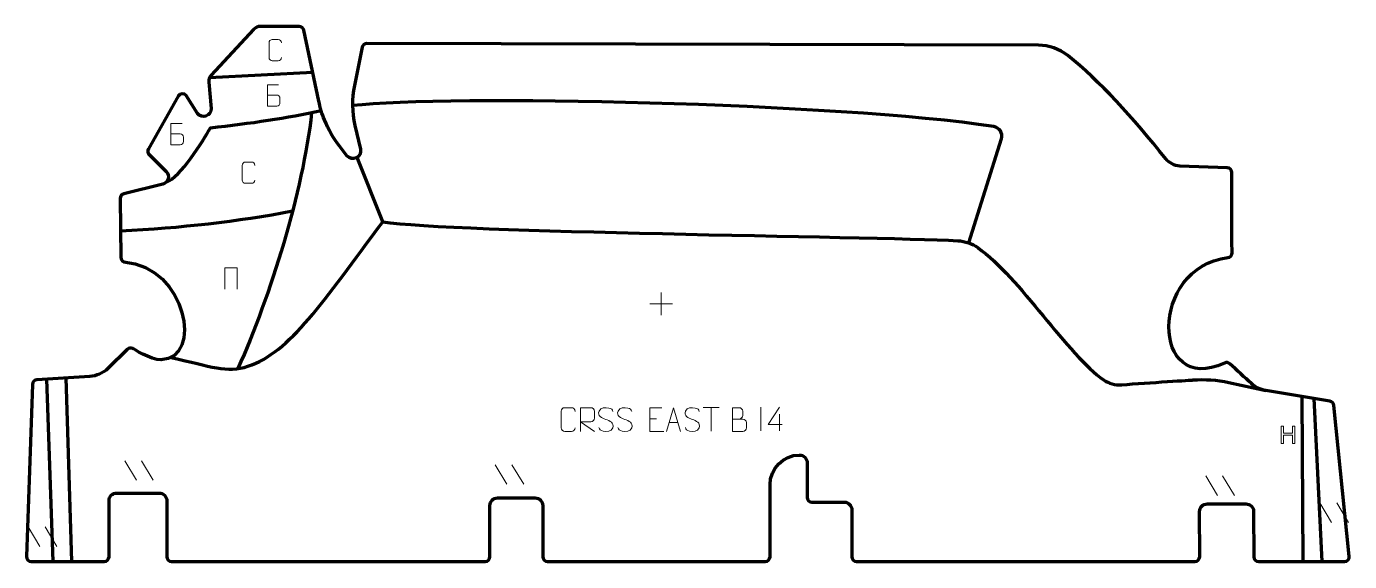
# Model space of a CAD drawing. Header units: millimetres. Extents: x -697 to 697, y -282 to 282.
import ezdxf

# ---------------------------------------------------------------- set-up
doc = ezdxf.new("R2010")
doc.units = ezdxf.units.MM
doc.header["$MEASUREMENT"] = 0
for name, color, linetype in [('layer 1', 7, 'Continuous'), ('layer 2', 7, 'Continuous'), ('layer 3', 7, 'Continuous')]:
    doc.layers.add(name, color=color, linetype=linetype)

msp = doc.modelspace()

# ---------------------------------------------------------------- linework, layer by layer
at = {"layer": 'layer 1', "color": 250, "lineweight": 9}
for points, knots in [([(-427.8673, 249.242), (-427.9925, 247.161), (-429.4947, 245.8358), (-431.4184, 245.8261), (-431.4184, 245.8261), (-433.507, 245.8264), (-435.5956, 245.8264), (-437.6839, 245.8261), (-437.6839, 245.8261), (-439.4081, 245.7317), (-441.1745, 247.4196), (-441.1645, 249.2264), (-441.1645, 249.2264), (-441.1641, 254.3946), (-441.1641, 259.5623), (-441.1645, 264.7297), (-441.1645, 264.7297), (-441.1607, 266.6448), (-439.5962, 268.1847), (-437.6683, 268.1726), (-437.6683, 268.1726), (-435.5853, 268.1726), (-433.5018, 268.1726), (-431.4184, 268.1726), (-431.4184, 268.1726), (-429.6749, 268.2044), (-427.8912, 266.8685), (-427.8673, 264.6851)], [0, 0, 0, 0, 0.125, 0.125, 0.125, 0.125, 0.25, 0.25, 0.25, 0.25, 0.375, 0.375, 0.375, 0.375, 0.5, 0.5, 0.5, 0.5, 0.625, 0.625, 0.625, 0.625, 0.75, 0.75, 0.75, 0.75, 1, 1, 1, 1]), ([(-442.8824, 209.7254), (-439.6234, 209.7258), (-436.3641, 209.7258), (-433.1044, 209.7254), (-433.1044, 209.7254), (-431.335, 209.7099), (-429.6121, 208.1549), (-429.6121, 206.3191), (-429.6121, 206.3191), (-429.6125, 205.3083), (-429.6125, 202.577), (-429.6121, 201.5659), (-429.6121, 201.5659), (-429.5963, 199.9018), (-430.9776, 198.098), (-433.0569, 198.1132), (-433.0569, 198.1132), (-436.3169, 198.1135), (-439.5766, 198.1135), (-442.836, 198.1132), (-442.836, 198.1132), (-442.836, 205.5636), (-442.836, 213.0137), (-442.836, 220.4635), (-442.836, 220.4635), (-440.7099, 220.4635), (-433.2382, 220.4635), (-431.1118, 220.4635)], [0, 0, 0, 0, 0.125, 0.125, 0.125, 0.125, 0.25, 0.25, 0.25, 0.25, 0.375, 0.375, 0.375, 0.375, 0.5, 0.5, 0.5, 0.5, 0.625, 0.625, 0.625, 0.625, 0.75, 0.75, 0.75, 0.75, 1, 1, 1, 1]), ([(-544.4824, 168.8031), (-541.2234, 168.8035), (-537.9641, 168.8035), (-534.7044, 168.8031), (-534.7044, 168.8031), (-532.935, 168.7876), (-531.2121, 167.2326), (-531.2121, 165.3968), (-531.2121, 165.3968), (-531.2125, 164.386), (-531.2125, 161.6547), (-531.2121, 160.6436), (-531.2121, 160.6436), (-531.1963, 158.9795), (-532.5776, 157.1757), (-534.6569, 157.1909), (-534.6569, 157.1909), (-537.9169, 157.1912), (-541.1766, 157.1912), (-544.436, 157.1909), (-544.436, 157.1909), (-544.436, 164.6413), (-544.436, 172.0914), (-544.436, 179.5412), (-544.436, 179.5412), (-542.3099, 179.5412), (-534.8382, 179.5412), (-532.7118, 179.5412)], [0, 0, 0, 0, 0.125, 0.125, 0.125, 0.125, 0.25, 0.25, 0.25, 0.25, 0.375, 0.375, 0.375, 0.375, 0.5, 0.5, 0.5, 0.5, 0.625, 0.625, 0.625, 0.625, 0.75, 0.75, 0.75, 0.75, 1, 1, 1, 1]), ([(-456.089, 120.1252), (-456.2142, 118.0442), (-457.7164, 116.719), (-459.6401, 116.7093), (-459.6401, 116.7093), (-461.7287, 116.7096), (-463.8173, 116.7096), (-465.9056, 116.7093), (-465.9056, 116.7093), (-467.6298, 116.6149), (-469.3962, 118.3028), (-469.3862, 120.1096), (-469.3862, 120.1096), (-469.3858, 125.2778), (-469.3858, 130.4455), (-469.3862, 135.6129), (-469.3862, 135.6129), (-469.3824, 137.528), (-467.8179, 139.0679), (-465.89, 139.0558), (-465.89, 139.0558), (-463.807, 139.0558), (-461.7235, 139.0558), (-459.6401, 139.0558), (-459.6401, 139.0558), (-457.8966, 139.0876), (-456.1129, 137.7517), (-456.089, 135.5683)], [0, 0, 0, 0, 0.125, 0.125, 0.125, 0.125, 0.25, 0.25, 0.25, 0.25, 0.375, 0.375, 0.375, 0.375, 0.5, 0.5, 0.5, 0.5, 0.625, 0.625, 0.625, 0.625, 0.75, 0.75, 0.75, 0.75, 1, 1, 1, 1]), ([(-487.6414, 5.2279), (-487.6414, 5.2279), (-487.6414, 27.5782), (-487.6414, 27.5782), (-487.6414, 27.5782), (-487.6414, 27.5782), (-474.5231, 27.5782), (-474.5231, 27.5782), (-474.5231, 27.5782), (-474.5231, 27.5782), (-474.5231, 5.2279), (-474.5231, 5.2279)], [0, 0, 0, 0, 0.25, 0.25, 0.25, 0.25, 0.5, 0.5, 0.5, 0.5, 1, 1, 1, 1]), ([(-118.7459, -140.9552), (-118.8857, -143.2786), (-120.5629, -144.7582), (-122.7106, -144.769), (-122.7106, -144.769), (-125.0425, -144.7686), (-127.3744, -144.7686), (-129.7059, -144.769), (-129.7059, -144.769), (-131.6309, -144.8744), (-133.603, -142.9899), (-133.5918, -140.9726), (-133.5918, -140.9726), (-133.5914, -135.2025), (-133.5914, -129.4328), (-133.5918, -123.6635), (-133.5918, -123.6635), (-133.5876, -121.5254), (-131.8409, -119.8062), (-129.6885, -119.8197), (-129.6885, -119.8197), (-127.3628, -119.8197), (-125.0367, -119.8197), (-122.7106, -119.8197), (-122.7106, -119.8197), (-120.764, -119.7842), (-118.7726, -121.2757), (-118.7459, -123.7133)], [0, 0, 0, 0, 0.125, 0.125, 0.125, 0.125, 0.25, 0.25, 0.25, 0.25, 0.375, 0.375, 0.375, 0.375, 0.5, 0.5, 0.5, 0.5, 0.625, 0.625, 0.625, 0.625, 0.75, 0.75, 0.75, 0.75, 1, 1, 1, 1]), ([(-113.0422, -144.7695), (-113.0422, -144.7695), (-113.0422, -119.816), (-113.0422, -119.816), (-113.0422, -119.816), (-109.4474, -119.816), (-105.8519, -119.816), (-102.2567, -119.816), (-102.2567, -119.816), (-99.9314, -119.8537), (-98.3741, -121.3437), (-98.3782, -123.7101), (-98.3782, -123.7101), (-98.3786, -125.7456), (-98.3786, -128.805), (-98.3782, -130.841), (-98.3782, -130.841), (-98.3847, -132.7165), (-100.197, -134.6583), (-102.2065, -134.6774), (-102.2065, -134.6774), (-102.2065, -134.6774), (-113.0422, -134.6774), (-113.0422, -134.6774), (-113.0422, -134.6774), (-113.0422, -134.6774), (-98.3875, -144.7695), (-98.3875, -144.7695)], [0, 0, 0, 0, 0.125, 0.125, 0.125, 0.125, 0.25, 0.25, 0.25, 0.25, 0.375, 0.375, 0.375, 0.375, 0.5, 0.5, 0.5, 0.5, 0.625, 0.625, 0.625, 0.625, 0.75, 0.75, 0.75, 0.75, 1, 1, 1, 1]), ([(-86.436, -132.1232), (-90.6843, -130.6528), (-95.5924, -128.857), (-93.5873, -123.3367), (-93.5873, -123.3367), (-92.0838, -119.1968), (-86.8702, -119.5853), (-83.2666, -120.1864), (-83.2666, -120.1864), (-80.406, -120.6636), (-79.5413, -121.8768), (-79.2307, -123.9609)], [0, 0, 0, 0, 0.25, 0.25, 0.25, 0.25, 0.5, 0.5, 0.5, 0.5, 1, 1, 1, 1]), ([(-66.436, -132.1232), (-70.6843, -130.6528), (-75.5924, -128.857), (-73.5873, -123.3367), (-73.5873, -123.3367), (-72.0838, -119.1968), (-66.8702, -119.5853), (-63.2666, -120.1864), (-63.2666, -120.1864), (-60.406, -120.6636), (-59.5413, -121.8768), (-59.2307, -123.9609)], [0, 0, 0, 0, 0.25, 0.25, 0.25, 0.25, 0.5, 0.5, 0.5, 0.5, 1, 1, 1, 1]), ([(-27.3466, -119.8122), (-27.3466, -119.8122), (-40.2205, -119.8122), (-40.2205, -119.8122), (-40.2205, -119.8122), (-40.2205, -119.8122), (-40.2205, -144.7658), (-40.2205, -144.7658), (-40.2205, -144.7658), (-40.2205, -144.7658), (-25.3547, -144.7658), (-25.3547, -144.7658)], [0, 0, 0, 0, 0.25, 0.25, 0.25, 0.25, 0.5, 0.5, 0.5, 0.5, 1, 1, 1, 1]), ([(-22.5842, -144.7659), (-22.5842, -144.7659), (-15.2132, -119.8124), (-15.2132, -119.8124), (-15.2132, -119.8124), (-15.2132, -119.8124), (-7.6433, -144.7659), (-7.6433, -144.7659)], [0, 0, 0, 0, 0.333333333, 0.333333333, 0.333333333, 0.333333333, 1, 1, 1, 1]), ([(4.564, -132.1232), (0.3157, -130.6528), (-4.5924, -128.857), (-2.5873, -123.3367), (-2.5873, -123.3367), (-1.0838, -119.1968), (4.1298, -119.5853), (7.7334, -120.1864), (7.7334, -120.1864), (10.594, -120.6636), (11.4587, -121.8768), (11.7693, -123.9609)], [0, 0, 0, 0, 0.25, 0.25, 0.25, 0.25, 0.5, 0.5, 0.5, 0.5, 1, 1, 1, 1]), ([(46.8362, -131.8011), (50.4748, -131.8007), (54.0619, -131.8007), (57.7013, -131.8011), (57.7013, -131.8011), (59.6767, -131.8184), (61.6003, -133.5545), (61.6003, -135.6041), (61.6003, -135.6041), (61.5999, -136.7327), (61.5999, -139.7821), (61.6003, -140.911), (61.6003, -140.911), (61.6179, -142.7689), (60.0758, -144.7828), (57.7543, -144.7659), (57.7543, -144.7659), (54.1145, -144.7655), (50.4751, -144.7655), (46.8362, -144.7659), (46.8362, -144.7659), (46.8362, -136.4476), (46.8362, -128.1298), (46.8362, -119.8123), (46.8362, -119.8123), (49.2099, -119.8123), (51.584, -119.8123), (53.9582, -119.8123), (53.9582, -119.8123), (55.639, -119.7947), (57.7358, -121.7052), (57.7535, -123.6676), (57.7535, -123.6676), (57.7531, -125.7337), (57.7531, -125.8797), (57.7535, -127.9462), (57.7535, -127.9462), (57.7708, -130.0123), (55.9163, -131.8184), (53.9063, -131.8011)], [0, 0, 0, 0, 0.090909091, 0.090909091, 0.090909091, 0.090909091, 0.181818182, 0.181818182, 0.181818182, 0.181818182, 0.272727273, 0.272727273, 0.272727273, 0.272727273, 0.363636364, 0.363636364, 0.363636364, 0.363636364, 0.454545455, 0.454545455, 0.454545455, 0.454545455, 0.545454545, 0.545454545, 0.545454545, 0.545454545, 0.636363636, 0.636363636, 0.636363636, 0.636363636, 0.727272727, 0.727272727, 0.727272727, 0.727272727, 0.818181818, 0.818181818, 0.818181818, 0.818181818, 1, 1, 1, 1]), ([(99.247, -137.3845), (99.247, -137.3845), (84.4253, -137.3845), (84.4253, -137.3845), (84.4253, -137.3845), (84.4253, -137.3845), (96.3029, -119.314), (96.3029, -119.314)], [0, 0, 0, 0, 0.333333333, 0.333333333, 0.333333333, 0.333333333, 1, 1, 1, 1]), ([(-86.436, -132.1233), (-82.4174, -133.77), (-77.3879, -135.6583), (-79.2219, -141.0186), (-79.2219, -141.0186), (-80.6817, -145.285), (-85.5925, -145.0283), (-89.3186, -144.4736), (-89.3186, -144.4736), (-92.0686, -144.0638), (-93.2895, -142.8503), (-93.6675, -140.7381)], [0, 0, 0, 0, 0.25, 0.25, 0.25, 0.25, 0.5, 0.5, 0.5, 0.5, 1, 1, 1, 1]), ([(-66.436, -132.1233), (-62.4174, -133.77), (-57.3879, -135.6583), (-59.2219, -141.0186), (-59.2219, -141.0186), (-60.6817, -145.285), (-65.5925, -145.0283), (-69.3186, -144.4736), (-69.3186, -144.4736), (-72.0686, -144.0638), (-73.2895, -142.8503), (-73.6675, -140.7381)], [0, 0, 0, 0, 0.25, 0.25, 0.25, 0.25, 0.5, 0.5, 0.5, 0.5, 1, 1, 1, 1]), ([(4.564, -132.1233), (8.5826, -133.77), (13.6121, -135.6583), (11.7781, -141.0186), (11.7781, -141.0186), (10.3183, -145.285), (5.4075, -145.0283), (1.6814, -144.4736), (1.6814, -144.4736), (-1.0686, -144.0638), (-2.2895, -142.8503), (-2.6675, -140.7381)], [0, 0, 0, 0, 0.25, 0.25, 0.25, 0.25, 0.5, 0.5, 0.5, 0.5, 1, 1, 1, 1])]:
    msp.add_open_spline(points, degree=3, knots=knots, dxfattribs=at)
for points in [[(-28.1157, 1.5808), (-28.1157, 1.5808), (-28.1157, -22.3971), (-28.1157, -22.3971)], [(-40.1046, -10.4082), (-40.1046, -10.4082), (-16.1267, -10.4082), (-16.1267, -10.4082)], [(16.0704, -119.6699), (16.0704, -119.6699), (33.0576, -119.6699), (33.0576, -119.6699)], [(24.5642, -144.5999), (24.5642, -144.5999), (24.5642, -119.6464), (24.5642, -119.6464)], [(76.8362, -119.314), (76.8362, -119.314), (76.8362, -144.2881), (76.8362, -144.2881)], [(-40.2205, -131.6919), (-40.2205, -131.6919), (-33.0524, -131.6919), (-33.0524, -131.6919)], [(-19.8616, -135.5165), (-19.8616, -135.5165), (-10.3659, -135.5165), (-10.3659, -135.5165)], [(96.3029, -126.6234), (96.3029, -126.6234), (96.3029, -144.2881), (96.3029, -144.2881)], [(-593.0974, -175.8194), (-593.0974, -175.8194), (-580.7331, -196.3637), (-580.7331, -196.3637)], [(-593.0974, -175.8194), (-593.0974, -175.8194), (-580.7331, -196.3637), (-580.7331, -196.3637)], [(-575.3675, -175.8194), (-575.3675, -175.8194), (-563.0032, -196.3637), (-563.0032, -196.3637)], [(-575.3675, -175.8194), (-575.3675, -175.8194), (-563.0032, -196.3637), (-563.0032, -196.3637)], [(-203.0161, -180.0528), (-203.0161, -180.0528), (-190.6518, -200.5971), (-190.6518, -200.5971)], [(-203.0161, -180.0528), (-203.0161, -180.0528), (-190.6518, -200.5971), (-190.6518, -200.5971)], [(-185.2862, -180.0528), (-185.2862, -180.0528), (-172.9219, -200.5971), (-172.9219, -200.5971)], [(-185.2862, -180.0528), (-185.2862, -180.0528), (-172.9219, -200.5971), (-172.9219, -200.5971)], [(545.4109, -191.736), (545.4109, -191.736), (557.7752, -212.2803), (557.7752, -212.2803)], [(545.4109, -191.736), (545.4109, -191.736), (557.7752, -212.2803), (557.7752, -212.2803)], [(563.1408, -191.736), (563.1408, -191.736), (575.5051, -212.2803), (575.5051, -212.2803)], [(563.1408, -191.736), (563.1408, -191.736), (575.5051, -212.2803), (575.5051, -212.2803)], [(665.523, -220.2695), (665.523, -220.2695), (677.8873, -240.8138), (677.8873, -240.8138)], [(665.523, -220.2695), (665.523, -220.2695), (677.8873, -240.8138), (677.8873, -240.8138)], [(683.2529, -220.2695), (683.2529, -220.2695), (695.6172, -240.8138), (695.6172, -240.8138)], [(683.2529, -220.2695), (683.2529, -220.2695), (695.6172, -240.8138), (695.6172, -240.8138)], [(-694.77, -245.4774), (-694.77, -245.4774), (-682.4057, -266.0217), (-682.4057, -266.0217)], [(-694.77, -245.4774), (-694.77, -245.4774), (-682.4057, -266.0217), (-682.4057, -266.0217)], [(-677.0401, -245.4774), (-677.0401, -245.4774), (-664.6758, -266.0217), (-664.6758, -266.0217)], [(-677.0401, -245.4774), (-677.0401, -245.4774), (-664.6758, -266.0217), (-664.6758, -266.0217)]]:
    msp.add_open_spline(points, degree=3, dxfattribs=at)
at = {"layer": 'layer 1', "color": 142, "lineweight": 9}
msp.add_open_spline([(624.8211, -157.4935), (624.8211, -157.4935), (624.8211, -139.3071), (624.8211, -139.3071), (624.8211, -139.3071), (624.8211, -139.3071), (627.2341, -139.3071), (627.2341, -139.3071), (627.2341, -139.3071), (627.2341, -139.3071), (627.2341, -146.8001), (627.2341, -146.8001), (627.2341, -146.8001), (627.2341, -146.8001), (636.6321, -146.8001), (636.6321, -146.8001), (636.6321, -146.8001), (636.6321, -146.8001), (636.6321, -139.3071), (636.6321, -139.3071), (636.6321, -139.3071), (636.6321, -139.3071), (639.0451, -139.3071), (639.0451, -139.3071), (639.0451, -139.3071), (639.0451, -139.3071), (639.0451, -157.4935), (639.0451, -157.4935), (639.0451, -157.4935), (639.0451, -157.4935), (636.6321, -157.4935), (636.6321, -157.4935), (636.6321, -157.4935), (636.6321, -157.4935), (636.6321, -148.9337), (636.6321, -148.9337), (636.6321, -148.9337), (636.6321, -148.9337), (627.2341, -148.9337), (627.2341, -148.9337), (627.2341, -148.9337), (627.2341, -148.9337), (627.2341, -157.4935), (627.2341, -157.4935), (627.2341, -157.4935), (627.2341, -157.4935), (624.8211, -157.4935), (624.8211, -157.4935)], degree=3, knots=[0, 0, 0, 0, 0.076923077, 0.076923077, 0.076923077, 0.076923077, 0.153846154, 0.153846154, 0.153846154, 0.153846154, 0.230769231, 0.230769231, 0.230769231, 0.230769231, 0.307692308, 0.307692308, 0.307692308, 0.307692308, 0.384615385, 0.384615385, 0.384615385, 0.384615385, 0.461538462, 0.461538462, 0.461538462, 0.461538462, 0.538461538, 0.538461538, 0.538461538, 0.538461538, 0.615384615, 0.615384615, 0.615384615, 0.615384615, 0.692307692, 0.692307692, 0.692307692, 0.692307692, 0.769230769, 0.769230769, 0.769230769, 0.769230769, 0.846153846, 0.846153846, 0.846153846, 0.846153846, 1, 1, 1, 1], dxfattribs=at)
at = {"layer": 'layer 2', "color": 12, "lineweight": 200}
msp.add_open_spline([(533.9685, -282.0219), (533.9685, -282.0219), (177.6336, -282.0219), (177.6336, -282.0219), (177.6336, -282.0219), (174.8724, -282.0219), (172.6337, -279.7832), (172.6337, -277.022), (172.6337, -277.022), (172.6337, -277.022), (172.6337, -227.3696), (172.6337, -227.3696), (172.6337, -227.3696), (172.6337, -222.9517), (169.0519, -219.3696), (164.6338, -219.3696), (164.6338, -219.3696), (164.6338, -219.3696), (130.6447, -219.3696), (130.6447, -219.3696), (130.6447, -219.3696), (127.8835, -219.3696), (125.6448, -217.1313), (125.6448, -214.3697), (125.6448, -214.3697), (125.6448, -214.3697), (125.6448, -177.7701), (125.6448, -177.7701), (125.6448, -177.7701), (125.6448, -173.3519), (122.063, -169.7701), (117.6445, -169.7701), (117.6445, -169.7701), (100.4367, -169.7701), (86.4868, -183.72), (86.4868, -200.9278), (86.4868, -200.9278), (86.4868, -200.9278), (86.4868, -277.022), (86.4868, -277.022), (86.4868, -277.022), (86.4868, -279.7832), (84.2484, -282.0219), (81.4869, -282.0219), (81.4869, -282.0219), (81.4869, -282.0219), (-147.8099, -282.0219), (-147.8099, -282.0219), (-147.8099, -282.0219), (-150.5711, -282.0219), (-152.8098, -279.7832), (-152.8098, -277.022), (-152.8098, -277.022), (-152.8098, -277.022), (-152.8098, -223.0188), (-152.8098, -223.0188), (-152.8098, -223.0188), (-152.8098, -218.6006), (-156.3915, -215.0188), (-160.8097, -215.0188), (-160.8097, -215.0188), (-160.8097, -215.0188), (-200.5008, -215.0188), (-200.5008, -215.0188), (-200.5008, -215.0188), (-204.919, -215.0188), (-208.5007, -218.6006), (-208.5007, -223.0188), (-208.5007, -223.0188), (-208.5007, -223.0188), (-208.5007, -277.022), (-208.5007, -277.022), (-208.5007, -277.022), (-208.5007, -279.7832), (-210.7391, -282.0219), (-213.5006, -282.0219), (-213.5006, -282.0219), (-213.5006, -282.0219), (-543.7373, -282.0219), (-543.7373, -282.0219), (-543.7373, -282.0219), (-546.4985, -282.0219), (-548.7372, -279.7832), (-548.7372, -277.022), (-548.7372, -277.022), (-548.7372, -277.022), (-548.7372, -217.7977), (-548.7372, -217.7977), (-548.7372, -217.7977), (-548.7372, -213.3798), (-552.319, -209.7981), (-556.7372, -209.7981), (-556.7372, -209.7981), (-556.7372, -209.7981), (-601.649, -209.7981), (-601.649, -209.7981), (-601.649, -209.7981), (-606.0675, -209.7981), (-609.6489, -213.3798), (-609.6489, -217.7977), (-609.6489, -217.7977), (-609.6489, -217.7977), (-609.6489, -277.022), (-609.6489, -277.022), (-609.6489, -277.022), (-609.6489, -279.7832), (-611.8876, -282.0219), (-614.6492, -282.0219), (-614.6492, -282.0219), (-614.6492, -282.0219), (-691.4925, -282.0219), (-691.4925, -282.0219), (-691.4925, -282.0219), (-694.3209, -282.0219), (-696.586, -279.6777), (-696.4897, -276.8516), (-696.4897, -276.8516), (-696.4897, -276.8516), (-690.2893, -95.2497), (-690.2893, -95.2497), (-690.2893, -95.2497), (-690.2015, -92.6769), (-688.1744, -90.5913), (-685.6055, -90.4304), (-685.6055, -90.4304), (-685.6055, -90.4304), (-629.9206, -86.9376), (-629.9206, -86.9376), (-629.9206, -86.9376), (-622.6869, -86.4835), (-615.862, -83.4264), (-610.7076, -78.3305), (-610.7076, -78.3305), (-610.7076, -78.3305), (-590.4733, -58.3266), (-590.4733, -58.3266), (-590.4733, -58.3266), (-588.9352, -56.8061), (-586.5938, -56.4466), (-584.6708, -57.4362), (-584.6708, -57.4362), (-584.6708, -57.4362), (-565.9743, -69.5096), (-554.6572, -69.3315), (-554.6572, -69.3315), (-511.11, -68.6467), (-526.8869, 28.5052), (-594.0452, 33.908), (-594.0452, 33.908), (-595.9191, 34.6619), (-597.1555, 36.4691), (-597.1786, 38.4891), (-597.1786, 38.4891), (-597.1786, 38.4891), (-597.8926, 100.6041), (-597.8926, 100.6041), (-597.8926, 100.6041), (-597.9194, 102.9166), (-596.3562, 104.9458), (-594.1133, 105.5102), (-594.1133, 105.5102), (-594.1133, 105.5102), (-553.093, 115.835), (-553.093, 115.835), (-553.093, 115.835), (-547.0457, 117.3572), (-544.9876, 124.9063), (-549.4262, 129.2867), (-549.4262, 129.2867), (-549.4262, 129.2867), (-567.2972, 146.9259), (-567.2972, 146.9259), (-567.2972, 146.9259), (-568.9045, 148.5124), (-569.2488, 150.9794), (-568.1374, 152.9451), (-568.1374, 152.9451), (-568.1374, 152.9451), (-536.6708, 208.6011), (-536.6708, 208.6011), (-536.6708, 208.6011), (-534.9019, 211.7298), (-530.5088, 212.0258), (-528.3357, 209.1634), (-528.3357, 209.1634), (-528.3357, 209.1634), (-516.5659, 190.2919), (-516.5659, 190.2919), (-516.5659, 190.2919), (-511.8557, 184.0858), (-501.9554, 187.59), (-502.1977, 195.3779), (-502.1977, 195.3779), (-502.1977, 195.3779), (-504.6259, 223.1464), (-504.6259, 223.1464), (-504.6259, 223.1464), (-504.8725, 225.9655), (-503.9133, 228.7567), (-501.9857, 230.8285), (-501.9857, 230.8285), (-501.9857, 230.8285), (-457.3297, 278.8328), (-457.3297, 278.8328), (-457.3297, 278.8328), (-455.4381, 280.8665), (-452.7856, 282.0219), (-450.0081, 282.0219), (-450.0081, 282.0219), (-450.0081, 282.0219), (-409.3646, 282.0219), (-409.3646, 282.0219), (-409.3646, 282.0219), (-407.0006, 282.0219), (-404.9598, 280.3663), (-404.4719, 278.0531), (-404.4719, 278.0531), (-404.4719, 278.0531), (-388.6961, 203.2011), (-388.6961, 203.2011), (-388.6961, 203.2011), (-387.2775, 196.4701), (-385.2706, 189.877), (-382.6981, 183.4974), (-382.6981, 183.4974), (-378.6479, 173.4531), (-373.2282, 164.017), (-366.5928, 155.4576), (-366.5928, 155.4576), (-366.5928, 155.4576), (-359.1015, 145.7939), (-359.1015, 145.7939), (-359.1015, 145.7939), (-353.8123, 138.9708), (-342.9493, 144.1165), (-344.8786, 152.5316), (-344.8786, 152.5316), (-344.8786, 152.5316), (-350.6472, 177.6928), (-350.6472, 177.6928), (-350.6472, 177.6928), (-353.8169, 191.5185), (-354.0092, 205.8603), (-351.211, 219.7661), (-351.211, 219.7661), (-351.211, 219.7661), (-343.1052, 260.0502), (-343.1052, 260.0502), (-343.1052, 260.0502), (-342.6342, 262.3894), (-340.5761, 264.0704), (-338.1896, 264.0637), (-338.1896, 264.0637), (-338.1896, 264.0637), (369.1091, 262.1202), (369.1091, 262.1202), (369.1091, 262.1202), (380.309, 262.0896), (391.1809, 258.311), (399.963, 251.3598), (399.963, 251.3598), (433.7245, 224.6373), (468.3232, 186.2606), (503.3149, 142.408), (503.3149, 142.408), (506.9443, 137.8603), (512.3806, 135.1249), (518.1947, 134.909), (518.1947, 134.909), (518.1947, 134.909), (567.9875, 133.0611), (567.9875, 133.0611), (567.9875, 133.0611), (570.6697, 132.9616), (572.7952, 130.7617), (572.8019, 128.0778), (572.8019, 128.0778), (572.8414, 112.2522), (572.967, 61.7287), (572.9899, 43.3226), (572.9899, 43.3226), (572.9931, 40.7914), (571.104, 38.6493), (568.5897, 38.3572), (568.5897, 38.3572), (485.5963, 28.7176), (487.1171, -108.8341), (565.227, -72.7735), (565.227, -72.7735), (567.058, -71.9286), (569.2155, -72.2507), (570.7057, -73.6093), (570.7057, -73.6093), (577.5979, -79.8951), (587.1056, -88.5656), (593.3773, -94.2852), (593.3773, -94.2852), (597.647, -98.1787), (602.9485, -100.7555), (608.648, -101.7073), (608.648, -101.7073), (608.648, -101.7073), (676.1189, -112.9779), (676.1189, -112.9779), (676.1189, -112.9779), (678.3414, -113.349), (680.041, -115.1612), (680.2693, -117.4031), (680.2693, -117.4031), (680.2693, -117.4031), (696.4657, -276.5158), (696.4657, -276.5158), (696.4657, -276.5158), (696.7659, -279.4622), (694.4531, -282.0219), (691.4911, -282.0219), (691.4911, -282.0219), (691.4911, -282.0219), (601.0763, -282.0219), (601.0763, -282.0219), (601.0763, -282.0219), (598.3271, -282.0219), (596.0937, -279.8026), (596.0764, -277.0534), (596.0764, -277.0534), (596.0764, -277.0534), (595.7762, -229.2372), (595.7762, -229.2372), (595.7762, -229.2372), (595.7487, -224.8388), (592.175, -221.2877), (587.7762, -221.2877), (587.7762, -221.2877), (587.7762, -221.2877), (546.9027, -221.2877), (546.9027, -221.2877), (546.9027, -221.2877), (542.4803, -221.2877), (538.8968, -224.8761), (538.9024, -229.2986), (538.9024, -229.2986), (538.9024, -229.2986), (538.9684, -277.0153), (538.9684, -277.0153), (538.9684, -277.0153), (538.9723, -279.7793), (536.7325, -282.0219), (533.9685, -282.0219)], degree=3, knots=[0, 0, 0, 0, 0.011363636, 0.011363636, 0.011363636, 0.011363636, 0.022727273, 0.022727273, 0.022727273, 0.022727273, 0.034090909, 0.034090909, 0.034090909, 0.034090909, 0.045454545, 0.045454545, 0.045454545, 0.045454545, 0.056818182, 0.056818182, 0.056818182, 0.056818182, 0.068181818, 0.068181818, 0.068181818, 0.068181818, 0.079545455, 0.079545455, 0.079545455, 0.079545455, 0.090909091, 0.090909091, 0.090909091, 0.090909091, 0.102272727, 0.102272727, 0.102272727, 0.102272727, 0.113636364, 0.113636364, 0.113636364, 0.113636364, 0.125, 0.125, 0.125, 0.125, 0.136363636, 0.136363636, 0.136363636, 0.136363636, 0.147727273, 0.147727273, 0.147727273, 0.147727273, 0.159090909, 0.159090909, 0.159090909, 0.159090909, 0.170454545, 0.170454545, 0.170454545, 0.170454545, 0.181818182, 0.181818182, 0.181818182, 0.181818182, 0.193181818, 0.193181818, 0.193181818, 0.193181818, 0.204545455, 0.204545455, 0.204545455, 0.204545455, 0.215909091, 0.215909091, 0.215909091, 0.215909091, 0.227272727, 0.227272727, 0.227272727, 0.227272727, 0.238636364, 0.238636364, 0.238636364, 0.238636364, 0.25, 0.25, 0.25, 0.25, 0.261363636, 0.261363636, 0.261363636, 0.261363636, 0.272727273, 0.272727273, 0.272727273, 0.272727273, 0.284090909, 0.284090909, 0.284090909, 0.284090909, 0.295454545, 0.295454545, 0.295454545, 0.295454545, 0.306818182, 0.306818182, 0.306818182, 0.306818182, 0.318181818, 0.318181818, 0.318181818, 0.318181818, 0.329545455, 0.329545455, 0.329545455, 0.329545455, 0.340909091, 0.340909091, 0.340909091, 0.340909091, 0.352272727, 0.352272727, 0.352272727, 0.352272727, 0.363636364, 0.363636364, 0.363636364, 0.363636364, 0.375, 0.375, 0.375, 0.375, 0.386363636, 0.386363636, 0.386363636, 0.386363636, 0.397727273, 0.397727273, 0.397727273, 0.397727273, 0.409090909, 0.409090909, 0.409090909, 0.409090909, 0.420454545, 0.420454545, 0.420454545, 0.420454545, 0.431818182, 0.431818182, 0.431818182, 0.431818182, 0.443181818, 0.443181818, 0.443181818, 0.443181818, 0.454545455, 0.454545455, 0.454545455, 0.454545455, 0.465909091, 0.465909091, 0.465909091, 0.465909091, 0.477272727, 0.477272727, 0.477272727, 0.477272727, 0.488636364, 0.488636364, 0.488636364, 0.488636364, 0.5, 0.5, 0.5, 0.5, 0.511363636, 0.511363636, 0.511363636, 0.511363636, 0.522727273, 0.522727273, 0.522727273, 0.522727273, 0.534090909, 0.534090909, 0.534090909, 0.534090909, 0.545454545, 0.545454545, 0.545454545, 0.545454545, 0.556818182, 0.556818182, 0.556818182, 0.556818182, 0.568181818, 0.568181818, 0.568181818, 0.568181818, 0.579545455, 0.579545455, 0.579545455, 0.579545455, 0.590909091, 0.590909091, 0.590909091, 0.590909091, 0.602272727, 0.602272727, 0.602272727, 0.602272727, 0.613636364, 0.613636364, 0.613636364, 0.613636364, 0.625, 0.625, 0.625, 0.625, 0.636363636, 0.636363636, 0.636363636, 0.636363636, 0.647727273, 0.647727273, 0.647727273, 0.647727273, 0.659090909, 0.659090909, 0.659090909, 0.659090909, 0.670454545, 0.670454545, 0.670454545, 0.670454545, 0.681818182, 0.681818182, 0.681818182, 0.681818182, 0.693181818, 0.693181818, 0.693181818, 0.693181818, 0.704545455, 0.704545455, 0.704545455, 0.704545455, 0.715909091, 0.715909091, 0.715909091, 0.715909091, 0.727272727, 0.727272727, 0.727272727, 0.727272727, 0.738636364, 0.738636364, 0.738636364, 0.738636364, 0.75, 0.75, 0.75, 0.75, 0.761363636, 0.761363636, 0.761363636, 0.761363636, 0.772727273, 0.772727273, 0.772727273, 0.772727273, 0.784090909, 0.784090909, 0.784090909, 0.784090909, 0.795454545, 0.795454545, 0.795454545, 0.795454545, 0.806818182, 0.806818182, 0.806818182, 0.806818182, 0.818181818, 0.818181818, 0.818181818, 0.818181818, 0.829545455, 0.829545455, 0.829545455, 0.829545455, 0.840909091, 0.840909091, 0.840909091, 0.840909091, 0.852272727, 0.852272727, 0.852272727, 0.852272727, 0.863636364, 0.863636364, 0.863636364, 0.863636364, 0.875, 0.875, 0.875, 0.875, 0.886363636, 0.886363636, 0.886363636, 0.886363636, 0.897727273, 0.897727273, 0.897727273, 0.897727273, 0.909090909, 0.909090909, 0.909090909, 0.909090909, 0.920454545, 0.920454545, 0.920454545, 0.920454545, 0.931818182, 0.931818182, 0.931818182, 0.931818182, 0.943181818, 0.943181818, 0.943181818, 0.943181818, 0.954545455, 0.954545455, 0.954545455, 0.954545455, 0.965909091, 0.965909091, 0.965909091, 0.965909091, 0.977272727, 0.977272727, 0.977272727, 0.977272727, 1, 1, 1, 1], dxfattribs=at)
at = {"layer": 'layer 3', "color": 142, "lineweight": 200}
for points in [[(-395.0618, 233.4037), (-395.0618, 233.4037), (-503.9227, 227.7936), (-503.9227, 227.7936)], [(-396.3221, 191.2579), (-405.5317, 107.639), (-439.5691, -1.6563), (-473.8983, -78.5509)], [(-321.3308, 76.1766), (-321.3308, 76.1766), (-348.3014, 143.997), (-348.3014, 143.997)], [(-597.5003, 66.4581), (-533.9897, 69.771), (-474.5357, 76.561), (-416.3591, 87.5013)], [(-675.4669, -89.7942), (-675.4669, -89.7942), (-668.8728, -282.0218), (-668.8728, -282.0218)], [(-655.1147, -88.5177), (-655.1147, -88.5177), (-649.1503, -282.022), (-649.1503, -282.022)], [(646.5466, -108.038), (646.5466, -108.038), (647.7411, -282.022), (647.7411, -282.022)], [(659.2421, -110.1586), (659.2421, -110.1586), (667.4636, -282.0221), (667.4636, -282.0221)]]:
    msp.add_open_spline(points, degree=3, dxfattribs=at)
for points, knots in [([(295.7987, 53.8482), (295.7987, 53.8482), (330.1387, 163.6217), (330.1387, 163.6217), (330.1387, 163.6217), (331.9686, 169.4718), (328.1533, 175.5703), (322.0937, 176.4946), (322.0937, 176.4946), (158.9459, 201.3827), (-255.8844, 210.2162), (-353.1636, 198.5277)], [0, 0, 0, 0, 0.25, 0.25, 0.25, 0.25, 0.5, 0.5, 0.5, 0.5, 1, 1, 1, 1]), ([(-549.3923, 117.9177), (-534.4254, 122.7726), (-510.6912, 161.5009), (-502.7271, 175.2405), (-502.7271, 175.2405), (-460.9802, 179.7977), (-421.703, 185.6297), (-386.1863, 193.4036)], [0, 0, 0, 0, 0.333333333, 0.333333333, 0.333333333, 0.333333333, 1, 1, 1, 1]), ([(-544.2243, -66.8791), (-501.437, -76.3988), (-485.9761, -83.4942), (-463.3176, -76.1194), (-463.3176, -76.1194), (-418.8947, -61.6615), (-384.2604, -8.2195), (-321.3309, 76.1766), (-321.3309, 76.1766), (-248.2402, 64.5748), (189.3093, 60.9024), (284.3211, 56.1456), (284.3211, 56.1456), (291.9818, 55.7621), (299.3594, 53.1724), (305.6018, 48.7147), (305.6018, 48.7147), (348.8417, 17.836), (400.8455, -65.2298), (437.697, -90.4746), (437.697, -90.4746), (443.3249, -94.3298), (450.0883, -96.1642), (456.8909, -95.6605), (456.8909, -95.6605), (485.5008, -93.5434), (531.7906, -90.6401), (531.7906, -90.6401), (531.7906, -90.6401), (544.4938, -89.6364), (557.2756, -90.5057), (569.7262, -93.2206), (569.7262, -93.2206), (569.7262, -93.2206), (608.6482, -101.7074), (608.6482, -101.7074)], [0, 0, 0, 0, 0.1, 0.1, 0.1, 0.1, 0.2, 0.2, 0.2, 0.2, 0.3, 0.3, 0.3, 0.3, 0.4, 0.4, 0.4, 0.4, 0.5, 0.5, 0.5, 0.5, 0.6, 0.6, 0.6, 0.6, 0.7, 0.7, 0.7, 0.7, 0.8, 0.8, 0.8, 0.8, 1, 1, 1, 1])]:
    msp.add_open_spline(points, degree=3, knots=knots, dxfattribs=at)

doc.saveas('drawing.dxf')
